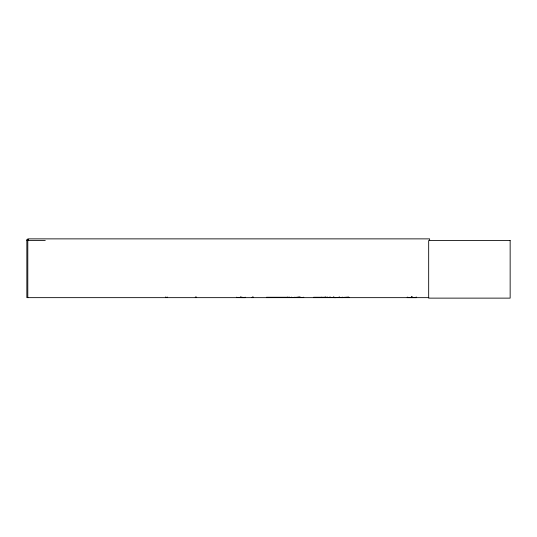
<?xml version="1.0" encoding="UTF-8"?>
<svg xmlns="http://www.w3.org/2000/svg" width="537" height="537" viewBox="0 0 537 537"><rect width="100%" height="100%" fill="white"/><g stroke="black" fill="none" stroke-linecap="round" stroke-linejoin="round"><path stroke-width="0.81" d="M416.256 297.626L416.269 297.169M195.24 297.585L195.629 297.169M252.041 297.646L252.403 297.209M342.156 297.384L341.465 297.478M287.194 297.585L287.248 297.209M291.45 297.585L291.497 297.209M330.584 297.585L330.638 297.209L330.691 297.646M334.242 297.585L313.561 297.612M334.571 297.525L348.969 297.364M28.528 239.475L26.85 239.475L26.85 297.646L428.781 297.646M26.85 240.556L45.269 240.556M266.406 297.27L289.087 297.27M313.574 297.27L328.1 297.27M266.386 297.424L289.107 297.424M313.554 297.411L328.12 297.411M266.392 297.612L303.68 297.525M342.606 297.626L338.625 297.585M298.874 297.585L298.82 297.209L298.7 297.646M242.039 297.585L241.979 297.209M342.284 297.585L342.23 297.209M299.451 297.585L299.512 297.048M294.92 297.585L294.867 297.209L294.813 297.646M333.766 297.585L333.725 297.209L333.678 297.646M297.216 297.572L297.176 297.169M407.818 297.585L407.811 297.169M429.62 240.556L429.62 238.871L27.796 238.871L27.796 297.646M416.443 297.169L416.457 297.646L407.254 297.626L407.288 297.169M412.262 297.048L412.262 297.646M412.121 297.048L412.121 297.646M411.96 297.048L411.96 297.646M411.819 297.048L411.819 297.646M411.725 297.048L411.751 297.646M411.456 297.048L411.456 297.646M411.423 297.048L411.423 297.646M342.17 297.169L342.17 297.646M339.538 297.048L339.538 297.646M339.411 297.048L339.411 297.646M338.518 297.169L338.518 297.646M334.35 297.169L334.35 297.646M333.457 297.048L333.457 297.646M333.329 297.048L333.329 297.646M330.054 297.048L330.054 297.646M329.846 297.048L329.846 297.646M327.577 297.169L327.577 297.646M325.308 297.048L325.308 297.646M325.093 297.048L325.093 297.646M321.468 297.169L321.468 297.646M303.68 297.169L303.68 297.646M300.129 296.927L300.129 297.646M299.216 297.048L299.216 297.646M299.069 297.169L299.069 297.646M298.444 296.927L298.444 297.646M296.706 297.169L296.706 297.646M295.048 297.169L295.048 297.646M291.551 297.169L291.551 297.646M289.665 297.169L289.665 297.646M289.188 297.169L289.188 297.646M287.302 297.169L287.302 297.646M253.451 297.048L253.451 297.646M252.766 296.927L252.766 297.646M252.464 297.169L252.518 297.646M245.154 297.169L245.154 297.646L236.515 297.585L236.515 297.169M241.918 297.169L241.865 297.646M240.985 297.048L240.985 297.646M240.871 296.927L240.871 297.646M240.683 297.048L240.683 297.646M196.616 297.048L196.616 297.646M195.898 296.927L195.898 297.646M195.683 297.169L195.683 297.646M167.108 296.927L167.108 297.646M165.43 296.927L165.43 297.646M407.63 297.525L407.63 297.572M348.969 297.243L334.571 297.646L348.963 297.243M510.15 240.556L428.674 240.556L428.674 298.129L510.15 298.129L510.15 240.556M415.927 297.646L415.927 297.169L415.886 297.646M297.773 297.646L297.773 297.048L297.767 297.646"/></g></svg>
